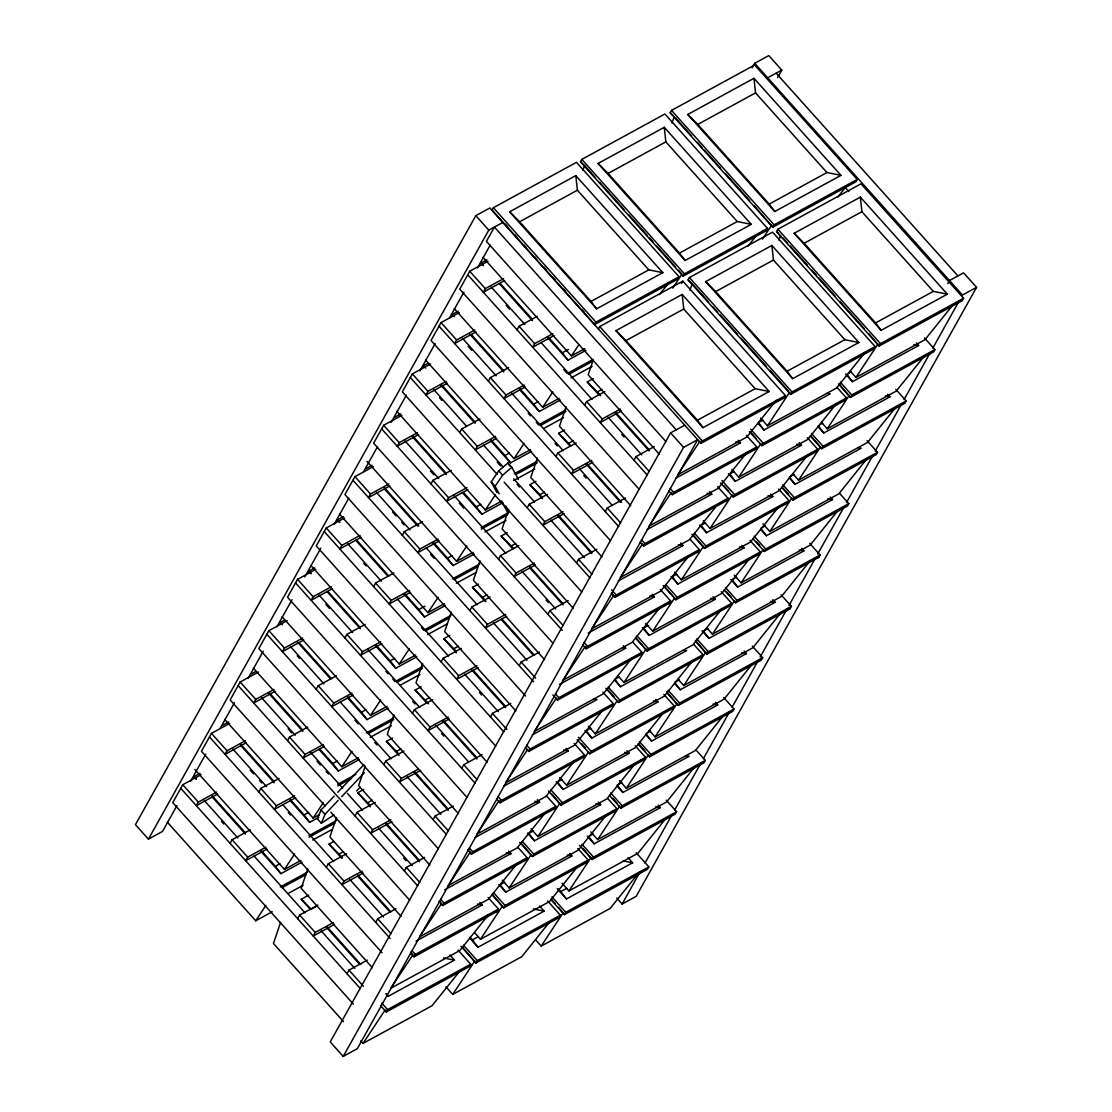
<?xml version="1.0" encoding="UTF-8"?>
<svg xmlns="http://www.w3.org/2000/svg" width="1112" height="1112" viewBox="0 0 1112 1112"><rect width="100%" height="100%" fill="white"/><g stroke="black" fill="none" stroke-linecap="round" stroke-linejoin="round"><path stroke-width="1.5" d="M280.585 922.39L273.441 943.476L343.511 1021.622M307.802 868.861L301.199 888.321L372.423 967.76M336.505 817.515L329.903 836.975L401.126 916.413M365.195 766.168L358.592 785.628L429.816 865.067M393.898 714.821L387.296 734.281L458.519 813.72M582.91 170.4L584.564 165.535L580.492 161.782L581.826 159.391L664.934 113.994L767.516 228.419L766.182 230.809L683.074 276.207L580.492 161.782M422.588 663.475L415.985 682.935L487.209 762.359M451.291 612.128L444.689 631.574L515.912 711.013M479.981 560.768L473.392 580.228L544.602 659.666M508.684 509.421L502.082 528.881L573.305 608.32M537.388 458.075L530.785 477.534L602.009 556.973M566.077 406.728L559.475 426.188L630.699 505.626M672.065 123.015L674.261 116.524M593.127 360.246L588.178 374.841L659.402 454.28M689.982 290.162L692.178 283.685L688.092 279.932L689.426 277.541L772.534 232.144L875.13 346.569L873.796 348.959L790.688 394.357L688.092 279.932M778.984 240.22L780.638 235.355M334.156 796.136L321.034 810.022L317.393 818.905L321.354 823.227L333.934 814.943M321.354 823.227L324.982 814.332L338.104 800.445M598.395 328.93L599.729 326.553L682.837 281.141L785.433 395.566L784.099 397.957L700.991 443.354L489.892 207.958L475.811 215.645L135.442 824.659L148.424 839.143L162.505 831.456L176.905 805.7M493.367 207.722L492.032 210.112L594.614 324.523L677.722 279.126L679.057 276.735L576.475 162.324L493.367 207.722L595.949 322.132L594.614 324.523L593.502 322.48M148.424 839.143L488.793 230.128L502.874 222.442M201.036 774.744L182.757 784.724L172.749 802.628L353.394 1004.108M229.725 723.398L211.461 733.378L201.439 751.281L382.083 952.762M258.429 672.037L240.15 682.031L230.142 699.934L325.093 805.839M287.118 620.691L268.854 630.671L258.832 648.588L438.323 848.776M315.822 569.344L297.543 579.324L287.535 597.241L467.026 797.429M344.511 517.997L326.247 527.978L316.239 545.895L495.716 746.082M373.215 466.651L354.936 476.631L344.928 494.548L525.573 696.029M401.918 415.304L383.64 425.284L373.632 443.202L553.109 643.375M430.608 363.958L412.343 373.938L402.322 391.855L581.812 592.029M459.312 312.611L441.033 322.591L431.025 340.494L610.516 540.682M488.001 261.25L469.737 271.245L459.715 289.148L639.205 489.336M190.458 781.458L205.692 754.186M220.079 728.429L234.479 702.687M248.032 678.445L263.266 651.173M276.818 626.932L292.053 599.66M304.757 576.933L320.84 548.16M334.392 523.919L348.779 498.162M363.179 472.405L377.566 446.649M391.118 422.407L406.353 395.149M419.905 370.908L435.139 343.636M449.54 317.879L463.926 292.122M477.479 267.895L490.17 245.168M216.618 792.119L198.339 802.099L196.337 805.686L217.66 794.037M245.307 740.773L227.043 750.753L225.041 754.339L246.35 742.691M274.011 689.426L255.732 699.406L253.731 702.992L275.053 691.344M302.7 638.079L284.436 648.06L282.434 651.646L303.743 639.998M331.404 586.733L313.125 596.713L311.124 600.285L332.446 588.651M360.107 535.372L341.829 545.366L339.827 548.939L361.15 537.291M388.797 484.026L370.518 494.006L368.517 497.592L389.839 485.944M417.5 432.679L399.222 442.659L397.22 446.246L418.543 434.597M446.19 381.333L427.925 391.313L425.924 394.899L447.232 383.251M474.893 329.986L456.615 339.966L454.613 343.552L475.936 331.904M503.583 278.639L485.318 288.62L483.317 292.206L504.626 280.558M230.101 843.341L232.102 839.755L250.381 829.774M258.804 791.994L260.806 788.408L279.07 778.428M287.494 740.648L289.495 737.061L307.774 727.081M316.197 689.301L318.199 685.715L336.463 675.735M344.887 637.954L346.888 634.368L365.167 624.388M373.59 586.594L375.592 583.022L393.87 573.041M402.28 535.247L404.281 531.675L422.56 521.681M430.983 483.901L432.985 480.328L451.263 470.334M459.687 432.554L461.688 428.968L479.953 418.988M488.377 381.207L490.378 377.621L508.657 367.641M517.08 329.861L519.082 326.275L537.346 316.294M265.963 847.163L247.684 857.143L245.682 860.716L267.005 849.082M294.652 795.803L276.388 805.797L274.386 809.369L295.695 797.721M323.356 744.456L305.077 754.436L303.076 758.023L324.398 746.374M352.045 693.11L333.781 703.09L331.779 706.676L353.102 695.028M380.749 641.763L362.47 651.743L360.469 655.329L381.791 643.681M409.452 590.416L391.174 600.397L389.172 603.983L410.495 592.335M438.142 539.07L419.877 549.05L417.876 552.636L439.184 540.988M466.845 487.723L448.567 497.703L446.565 501.29L467.888 489.641M495.535 436.377L477.27 446.357L475.269 449.929L496.577 438.295M524.238 385.016L505.96 395.01L503.958 398.582L525.281 386.948M552.928 333.669L534.663 343.664L532.662 347.236L553.985 335.588M670.188 112.785L671.523 110.394L754.631 64.996L857.213 179.421L855.879 181.798L772.77 227.209L670.188 112.785L673.246 115.592M752.157 67.846L754.701 63.301L768.781 55.6L781.778 70.084L777.538 77.659M297.627 918.651L299.628 915.079L317.907 905.085M326.33 867.304L328.332 863.718L346.596 853.738M355.02 815.958L357.022 812.372L375.3 802.391M383.723 764.611L385.725 761.025L403.99 751.045M412.413 713.265L414.415 709.678L432.693 699.698M441.116 661.918L443.118 658.332L461.397 648.352M469.806 610.571L471.822 606.985L490.086 597.005M498.51 559.225L500.511 555.639L518.79 545.658M527.213 507.864L529.215 504.292L547.479 494.312M555.903 456.518L557.904 452.945L576.183 442.951M584.606 405.171L586.608 401.585L604.872 391.605M333.489 922.473L315.21 932.454L313.209 936.04L334.531 924.392M362.178 871.127L343.914 881.107L341.912 884.693L363.221 873.045M390.882 819.78L372.603 829.76L370.602 833.333L391.924 821.698M418.056 769.254L401.307 778.414L399.305 781.986L420.628 770.338M448.275 717.073L429.997 727.067L427.995 730.64L449.317 718.991M476.978 665.727L458.7 675.707L456.698 679.293L478.021 667.645M505.668 614.38L487.403 624.36L485.402 627.946L506.711 616.298M534.372 563.033L516.093 573.014L514.091 576.6L535.414 564.952M563.061 511.687L544.797 521.667L542.795 525.253L564.104 513.605M591.765 460.34L573.486 470.32L571.485 473.907L592.807 462.258M620.468 408.994L602.19 418.974L600.188 422.56L621.511 410.912M683.074 276.207L684.408 273.816L767.516 228.419M681.503 283.532L682.837 281.141M346.972 973.695L348.973 970.109L367.252 960.129M375.675 922.348L377.677 918.762L395.942 908.782M404.365 871.002L406.367 867.416L424.645 857.435M433.068 819.641L435.07 816.069L453.348 806.089M461.758 768.295L463.76 764.722L482.038 754.728M490.462 716.948L492.463 713.376L510.742 703.382M519.165 665.601L521.167 662.015L539.431 652.035M547.855 614.255L549.856 610.669L568.135 600.688M576.558 562.908L578.56 559.322L596.824 549.342M605.248 511.562L607.249 507.975L625.528 497.995M633.951 460.215L635.953 456.629L654.231 446.649M857.213 179.421L774.105 224.819L772.77 227.209L754.27 205.762M776.551 231.616L777.886 229.225L860.994 183.827L963.576 298.238L962.241 300.629L879.147 346.027L776.551 231.616L778.595 233.478M684.672 425.215L670.592 432.902L330.222 1041.916L343.219 1056.4L357.299 1048.699L697.669 439.699L683.574 447.385L343.219 1056.4M410.55 952.984L414.012 956.834L415.346 954.443L498.454 909.046L488.085 897.481M517.928 847.413L527.144 857.699L444.049 903.097L442.715 905.488L439.254 901.637M546.631 796.067L555.847 806.353L472.739 851.75L471.405 854.141L467.943 850.277M574.167 743.428L584.551 755.006L501.442 800.404L500.108 802.794L496.647 798.93M525.35 747.584L528.798 751.448L530.132 749.057L613.24 703.66L602.871 692.081M552.886 694.958L557.501 700.101L558.836 697.71L641.944 652.313L632.714 642.027M660.264 589.388L670.633 600.953L587.525 646.364L586.191 648.741L582.744 644.89M690.107 539.32L699.337 549.606L616.229 595.003L614.894 597.394L611.433 593.544M717.657 486.695L728.026 498.259L644.932 543.657L643.598 546.048L640.137 542.197M668.826 490.851L672.287 494.701L673.622 492.31L756.73 446.913L746.361 435.348M700.991 443.354L702.325 440.964L785.433 395.566M458.019 950.065L470.696 964.201L387.588 1009.599L386.253 1011.989L380.485 1005.554M414.012 956.834L497.12 911.437L498.454 909.046M439.282 900.859L442.715 905.488L525.809 860.09L527.144 857.699M467.971 849.512L471.405 854.141L554.513 808.744L555.847 806.353M584.551 755.006L583.216 757.397L500.108 802.794L498.996 800.737L476.895 834.208L545.909 796.512L574.348 761.053M613.24 703.66L611.906 706.05L528.798 751.448M641.944 652.313L640.609 654.69L557.501 700.101M659.388 608.32L632.005 642.458L562.992 680.169L585.079 646.697L586.191 648.741L669.299 603.343L670.633 600.953M699.337 549.606L698.002 551.997L614.894 597.394L611.461 592.765M716.795 505.626L689.398 539.765L620.385 577.475L642.472 544.004L643.598 546.048L726.692 500.65L728.026 498.259M756.73 446.913L755.395 449.304L672.287 494.701M470.696 964.201L469.361 966.592L386.253 1011.989L385.141 1009.946L363.04 1043.403L360.747 1040.846M577.781 848.484L588.151 860.049L505.043 905.446L503.708 907.837L492.185 894.979M607.625 798.416L616.84 808.702L533.746 854.099L532.412 856.49L519.721 842.34M635.174 745.777L645.544 757.355L562.436 802.753L561.101 805.144L548.424 790.993M577.128 739.647L589.805 753.797L591.139 751.406L674.247 706.009L663.864 694.43M693.721 644.376L702.937 654.662L619.829 700.06L618.494 702.437L605.818 688.3M721.257 591.737L731.64 603.302L648.532 648.713L647.198 651.09L635.675 638.232M749.961 540.39L760.33 551.955L677.236 597.352L675.887 599.743L663.211 585.607M778.664 489.044L789.033 500.608L705.925 546.006L704.591 548.397L691.914 534.26M807.354 437.697L817.723 449.262L734.629 494.659L733.294 497.05L720.604 482.914M837.211 387.629L846.427 397.915L763.318 443.313L761.984 445.703L749.307 431.553M875.13 346.569L792.022 391.966L790.688 394.357L789.576 392.3L767.475 425.771L760.58 418.084M547.716 901.054L560.392 915.204L477.284 960.601L475.95 962.992L460.966 946.27M588.151 860.049L586.816 862.439L503.708 907.837L492.157 894.145M522.014 844.091L532.412 856.49L615.506 811.093L616.84 808.702M551.872 794.037L561.101 805.144L644.209 759.746L645.544 757.355M674.247 706.009L672.913 708.386L589.805 753.797M702.937 654.662L701.602 657.039L618.494 702.437L617.382 700.393L595.295 733.864L588.401 726.178M731.64 603.302L730.306 605.692L647.198 651.09L635.647 637.412M760.33 551.955L758.996 554.346L675.887 599.743L664.35 586.066M694.208 536.012L704.591 548.397L787.699 502.999L789.033 500.608M817.723 449.262L816.389 451.653L733.294 497.05L732.169 495.007L710.082 528.478L703.187 520.791M846.427 397.915L845.092 400.306L761.984 445.703L760.872 443.66L738.771 477.117L731.891 469.431M462.078 946.715L475.95 962.992L559.058 917.595L560.392 915.204M666.227 800.153L676.61 811.732L593.502 857.13L592.168 859.506L579.491 845.37M609.334 795.302L620.871 808.16L622.206 805.783L705.3 760.372L696.084 750.086M723.634 697.46L734.003 709.025L650.895 754.422L649.561 756.813L638.038 743.956M752.324 646.114L762.693 657.678L679.599 703.076L678.264 705.467L666.727 692.609M781.027 594.767L791.396 606.332L708.288 651.729L706.954 654.12L695.431 641.263M809.717 543.42L820.1 554.985L736.992 600.383L735.657 602.773L724.134 589.916M839.574 493.353L848.79 503.639L765.682 549.036L764.347 551.427L752.824 538.569M867.11 440.713L877.493 452.292L794.385 497.689L793.051 500.08L781.527 487.223M895.813 389.367L906.183 400.945L823.088 446.343L821.754 448.734L810.217 435.876M924.517 338.02L934.886 349.585L851.778 394.996L850.444 397.373L838.921 384.53M963.576 298.238L880.482 343.636L879.147 346.027L868.75 333.642M636.161 852.737L648.852 866.873L565.744 912.271L564.409 914.662L550.579 899.233M947.799 283.574L949.495 280.544L963.576 272.857L976.558 287.341L636.189 896.355L622.108 904.042L616.701 898.009M622.108 904.042L639.886 872.225M644.974 863.134L671.217 816.18M674.609 810.12L700.852 763.152M703.396 758.606L729.639 711.638M732.183 707.093L757.578 661.654M760.121 657.109L787.213 608.625M788.908 605.595L815.152 558.627M817.695 554.082L843.938 507.128M846.482 502.582L871.877 457.129M875.269 451.069L901.512 404.101M904.056 399.569L930.299 352.601M932.843 348.056L958.238 302.603M676.61 811.732L675.276 814.109L592.168 859.506L582.938 848.414M705.3 760.372L703.965 762.762L620.871 808.16M734.003 709.025L732.669 711.416L649.561 756.813L648.449 754.77L626.348 788.241L619.467 780.554M762.693 657.678L761.359 660.069L678.264 705.467L666.713 691.789M695.403 640.429L706.954 654.12L790.062 608.723L791.396 606.332M706.704 627.793L712.444 634.188L734.546 600.73L735.657 602.773L818.766 557.376L820.1 554.985M848.79 503.639L847.455 506.029L764.347 551.427L763.235 549.37L741.148 582.841L734.254 575.154M877.493 452.292L876.159 454.683L793.051 500.08L791.939 498.023L769.838 531.494L762.943 523.808M906.183 400.945L904.848 403.322L821.754 448.734L811.357 436.335M934.886 349.585L933.552 351.976L850.444 397.373L838.893 383.696M648.852 866.873L647.518 869.264L564.409 914.662L558.655 907.448M482.955 257.289L571.415 355.951L578.768 344.789M454.252 308.636L542.712 407.298L552.845 391.952M425.562 359.996L514.008 458.644L524.141 443.299M396.859 411.343L485.318 509.991L495.438 494.659M367.016 461.41L456.615 561.338L466.748 546.006M339.466 514.036L427.925 612.684L438.045 597.352M310.776 565.382L399.222 664.031L409.355 648.699M282.073 616.729L370.532 715.391L380.651 700.046M253.369 668.076L341.829 766.738L351.962 751.392M224.68 719.422L313.125 818.084L323.258 802.739M194.836 769.49L284.436 869.431L294.555 854.086M672.76 288.105L681.962 274.15L678.487 270.272M167.286 822.129L255.732 920.778L265.865 905.432M762.457 239.108L771.658 225.152M699.879 441.311L677.778 474.782L746.791 437.072L776.287 400.292M671.175 492.658L649.074 526.129L718.102 488.418L746.541 452.959M613.782 595.351L591.681 628.822L660.709 591.111L688.092 556.973M556.389 698.044L534.288 731.515L603.316 693.818L631.755 658.36M527.686 749.391L505.599 782.862L574.612 745.165L603.052 709.706M470.293 852.098L448.192 885.555L517.219 847.858L544.602 813.706M441.589 903.444L419.502 936.916L488.515 899.205L515.912 865.053M674.484 572.138L681.378 579.825L703.479 546.353M645.794 623.485L652.688 631.171L674.775 597.7M618.244 676.11L623.985 682.518L646.086 649.047M559.697 777.524L566.592 785.211L588.693 751.74M531.008 828.871L537.902 836.558L559.989 803.086M502.304 880.217L509.199 887.904L531.286 854.447M474.755 932.857L480.495 939.265L502.596 905.793M850.193 371.047L855.934 377.454L878.021 343.983M445.842 986.719L452.737 994.406L474.838 960.935M821.49 422.393L827.231 428.801L849.332 395.33M792.8 473.74L798.541 480.148L820.628 446.676M678 679.14L683.755 685.548L705.842 652.077M649.311 730.487L655.051 736.895L677.138 703.423M590.764 831.901L597.658 839.588L619.745 806.117M562.06 883.248L568.955 890.934L591.056 857.463M535.456 939.682L541.197 946.09L563.298 912.618M496.925 492.546L491.212 481.899L498.732 470.849L507.934 462.926L511.826 467.262L518.373 479.425M499.191 493.853L495.104 486.25L502.624 475.199L511.826 467.262M659.388 294.61L668.868 282.782M747.848 246.28L756.271 235.772M837.544 197.283L845.968 186.774M864.927 352.615L836.502 388.074L767.475 425.771M836.238 403.962L807.798 439.421L738.771 477.117M807.534 455.308L779.095 490.767L710.082 528.478M777.788 507.975L750.405 542.114L681.378 579.825M749.085 559.322L721.702 593.46L652.688 631.171M952.345 305.605L924.948 339.744L855.934 377.454M721.452 609.348L693.012 644.807L623.985 682.518M923.641 356.952L896.258 391.09L827.231 428.801M488.265 915.093L459.826 950.551L390.798 988.262L412.899 954.791L410.578 952.206M692.748 660.695L664.309 696.168L595.295 733.864M895.994 406.992L867.555 442.451L798.541 480.148M664.045 712.055L635.619 747.514L566.592 785.211M867.304 458.339L838.865 493.797L769.838 531.494M460.507 970.248L432.068 1005.707L363.04 1043.403M635.355 763.402L606.916 798.861L537.902 836.558M838.601 509.685L810.161 545.144L741.148 582.841M605.609 816.055L578.212 850.207L509.199 887.904M809.911 561.032L781.472 596.491L712.444 634.188M780.151 613.685L752.768 647.837L683.755 685.548M576.906 867.402L549.523 901.554L480.495 939.265M751.462 665.045L724.065 699.184L655.051 736.895M549.147 922.557L521.764 956.709L452.737 994.406M723.815 715.072L695.375 750.53L626.348 788.241M695.111 766.418L666.672 801.877L597.658 839.588M666.422 817.765L637.982 853.238L568.955 890.934M638.663 872.92L610.224 908.379L541.197 946.09M337.728 792.342L363.971 764.583M341.676 796.665L364.347 772.673M356.591 790.952L360.177 787.171M509.602 211.794L575.808 175.626L662.822 272.662L596.616 308.83L509.602 211.794L519.624 221.761L591.042 301.421L596.616 308.83M598.061 163.464L664.267 127.31L751.267 224.346L685.075 260.514L598.061 163.464L608.083 173.43L679.501 253.091L685.075 260.514M687.758 114.466L753.964 78.299L840.978 175.349L774.772 211.502L687.758 114.466L697.78 124.433L769.198 204.094L774.772 211.502M767.683 77.784L781.778 70.084M519.624 221.761L577.378 190.208L575.808 175.626M608.083 173.43L665.838 141.877L664.267 127.31M697.78 124.433L755.534 92.88L753.964 78.299M483.206 265.698L480.912 263.141L486.931 259.847M458.227 311.193L452.209 314.487L454.433 316.698M428.023 363.374L423.519 365.834L425.743 368.044M591.042 301.421L648.796 269.868L662.822 272.662M679.501 253.091L737.256 221.538L751.267 224.346M769.198 204.094L826.953 172.541L840.978 175.349M394.816 417.181L400.834 413.9M595.949 322.132L679.057 276.735M548.522 337.339L562.352 352.768L568.427 349.446M615.978 330.625L682.184 294.458L769.184 391.493L702.979 427.661L615.978 330.625L625.986 340.578L697.419 420.239L702.979 427.661M705.675 281.614L771.881 245.46L858.881 342.496L792.675 378.664L705.675 281.614L715.683 291.58L787.115 371.241L792.675 378.664M794.135 233.298L860.341 197.13L947.341 294.166L881.135 330.333L794.135 233.298L804.143 243.264L875.575 322.925L881.135 330.333M571.415 355.951L584.912 348.57M366.126 468.527L372.145 465.247M547.312 337.2L567.912 360.177L585.968 350.322M625.986 340.578L683.741 309.039L682.184 294.458M715.683 291.58L773.438 260.041L771.881 245.46M804.143 243.264L861.897 211.711L860.341 197.13M592.946 359.454L567.259 373.493L563.798 369.629M568.941 374.23L593.113 361.011M571.04 377.899L592.196 366.334M519.832 388.7L533.649 404.115L538.208 401.627M598.729 394.732L587.275 381.972L593.294 378.678M542.712 407.298L559.211 398.277M339.716 522.432L337.422 519.874L343.441 516.593M519.763 389.825L539.223 411.523L560.281 400.014M587.275 381.972L597.297 391.938L601.856 389.436M565.758 409.98L538.555 424.84L536.248 422.268M540.251 425.576L565.938 411.537M543.851 428.412L563.492 417.681M491.129 440.046L504.959 455.461L509.518 452.973M570.025 446.079L558.585 433.319L564.604 430.024M514.008 458.644L530.521 449.623M311.012 573.778L308.719 571.234L314.738 567.94M491.059 441.172L510.519 462.87L531.592 451.375M558.585 433.319L568.593 443.285L573.153 440.783M514.397 473.712L537.054 461.327M516.079 474.449L537.235 462.884M513.647 480.592L534.789 469.028M463.579 492.672L476.256 506.808L480.815 504.32M542.475 498.704L529.882 484.665L535.901 481.371M485.318 509.991L501.818 500.984M284.547 620.107L280.029 622.581L282.253 624.791M462.356 492.519L481.83 514.23L502.888 502.721M529.882 484.665L539.904 494.632L544.463 492.143M481.162 527.533L508.365 512.674M481.343 529.09L507.03 515.064M484.943 531.939L506.099 520.388M697.419 420.239L755.159 388.7L769.184 391.493M787.115 371.241L844.856 339.688L858.881 342.496M875.575 322.925L933.316 291.372L947.341 294.166M433.736 542.739L447.552 558.154L452.111 555.666M512.632 548.786L501.192 536.012L507.211 532.717M456.615 561.338L473.128 552.33M251.326 673.928L255.843 671.453M432.512 542.587L453.126 565.577L474.185 554.068M976.558 287.341L962.478 295.027L754.701 63.301M501.192 536.012L511.2 545.978L515.76 543.49M452.459 578.879L479.661 564.02M454.155 579.616L478.327 566.411M456.24 583.286L475.894 572.555M762.971 420.1L758.412 422.588L763.986 430.01L830.177 393.843L827.064 393.217M851.431 371.783L846.871 374.271L852.445 381.68L918.637 345.512L916.357 342.969M405.032 594.086L418.863 609.501L424.937 606.179M485.082 601.411L472.489 587.358L478.507 584.078M427.925 612.684L444.425 603.677M222.636 725.274L228.655 721.98M675.79 478.188L740.481 442.84L738.201 440.282M403.823 593.933L424.423 616.924L445.495 605.414M472.489 587.358L482.511 597.325L487.07 594.837M450.972 615.367L423.769 630.226L421.462 627.654M425.451 630.963L449.637 617.758M427.55 634.632L447.191 623.901M734.281 471.446L729.722 473.934L735.282 481.357L801.488 445.189L799.194 442.632M819.697 424.784L822.727 423.13M376.342 645.433L390.159 660.848L394.718 658.36M456.379 652.758L443.785 638.705L449.804 635.425M399.222 664.031L415.735 655.024M196.226 779.178L193.933 776.621L199.951 773.34M647.087 529.534L711.791 494.187L709.498 491.643M818.015 426.647L823.742 433.027L889.947 396.873L887.654 394.315M375.119 645.28L395.733 668.27L416.791 656.761M443.785 638.705L453.807 648.671L458.366 646.183M422.268 666.713L395.066 681.573L392.758 679.001M396.762 682.309L422.449 668.284M400.362 685.159L420.002 674.428M705.578 522.793L701.019 525.281L706.593 532.704L772.784 496.536L770.505 493.978M794.037 474.476L789.478 476.965L795.038 484.373L861.244 448.219L858.13 447.594M347.639 696.779L361.469 712.194L366.029 709.706M426.535 702.826L415.096 690.052L421.114 686.771M370.532 715.391L387.032 706.37M618.397 580.881L683.088 545.533L680.808 542.99M347.57 697.905L367.029 719.617L388.102 708.108M415.096 690.052L425.104 700.018L429.663 697.53M366.376 732.919L393.565 718.06M368.058 733.656L393.745 719.631M370.157 737.326L391.313 725.775M676.874 574.139L672.315 576.641L677.889 584.05L744.095 547.882L741.801 545.339M765.334 525.823L760.775 528.311L766.349 535.734L832.554 499.566L830.261 497.008M320.089 749.418L332.766 763.555L337.325 761.053M398.986 755.451L386.392 741.398L392.411 738.118M341.829 766.738L358.328 757.717M588.192 633.048L654.398 596.88L652.105 594.336M318.88 749.252L338.34 770.963L359.398 759.454M386.392 741.398L396.414 751.364L400.973 748.876M337.673 784.266L355.812 774.369M337.853 785.837L351.448 778.4M648.185 625.486L643.626 627.988L649.186 635.397L715.391 599.229L713.098 596.685M736.644 577.17L732.085 579.658L737.645 587.08L803.851 550.913L801.557 548.355M290.246 799.472L304.076 814.901L308.636 812.399M370.296 806.798L357.703 792.759L363.721 789.464M313.125 818.084L319.13 814.804M559.489 684.394L625.695 648.24L623.401 645.683M290.176 800.612L309.636 822.31L318.671 817.376M357.703 792.759L367.711 802.711L372.27 800.223M308.983 835.626L336.171 820.767M309.15 837.183L334.837 823.144M312.764 840.033L332.405 829.302M619.481 676.847L614.922 679.335L620.496 686.743L686.702 650.576L683.574 649.964M707.941 628.516L703.382 631.004L708.956 638.427L775.161 602.259L772.868 599.702M261.542 850.833L275.373 866.248L279.932 863.76M341.592 858.144L328.999 844.105L333.517 841.631M284.436 869.431L300.935 860.41M532.3 734.921L597.005 699.587L593.877 698.962M260.333 850.68L280.947 873.657L302.005 862.147M328.999 844.105L339.021 854.072L343.58 851.57M280.28 886.973L307.482 872.114M281.961 887.71L306.147 874.505M288.022 893.534L303.131 885.277M590.792 728.193L586.232 730.681L591.792 738.09L657.998 701.936L655.705 699.378M679.251 679.863L674.692 682.351L680.252 689.774L746.458 653.606L744.164 651.048M255.732 920.778L272.245 911.757M503.597 786.267L568.302 750.934L566.008 748.376M310.401 909.463L301.241 899.247L308.761 895.146M317.337 905.891L311.263 909.213L301.241 899.247M562.088 779.54L557.529 782.028L563.103 789.451L629.295 753.283L627.015 750.725M650.548 731.209L645.989 733.712L651.562 741.12L717.754 704.952L715.475 702.409M474.907 837.628L539.598 802.28L537.318 799.723M533.399 830.886L528.839 833.374L534.399 840.797L600.605 804.629L598.312 802.072M621.844 782.556L617.285 785.058L622.859 792.467L689.065 756.299L685.951 755.687M444.703 889.795L510.908 853.627L508.615 851.069M504.695 882.233L500.136 884.721L505.71 892.144L571.902 855.976L569.622 853.418M593.155 833.917L588.595 836.405L594.155 843.813L660.361 807.646L658.082 805.102M416.013 941.141L482.205 904.973L479.925 902.416M470.07 937.305L472.378 939.876L478.452 936.554M558.53 888.988L560.837 891.546L566.912 888.238M385.961 993.739L388.241 996.296L454.447 960.129L449.873 955.013M469.931 938.347L477.938 947.285L544.143 911.131L539.57 906.016M557.237 888.752L566.397 898.969L632.603 862.801L628.03 857.699M762.804 231.324L766.182 230.809M958.878 301.143L962.241 300.629M723.328 501.164L726.692 500.65M784.321 503.514L787.699 502.999M815.388 557.89L818.766 557.376M665.921 603.858L669.299 603.343M786.684 609.237L790.062 608.723M640.832 760.26L644.209 759.746M551.135 809.258L554.513 808.744M612.142 811.607L615.506 811.093M522.445 860.605L525.809 860.09M493.742 911.951L497.12 911.437M555.68 918.109L559.058 917.595M913.967 344.581L918.637 345.512M885.277 395.928L889.947 396.873M796.817 444.258L801.488 445.189M735.81 441.909L740.481 442.84M827.87 498.635L832.554 499.566M768.114 495.604L772.784 496.536M707.121 493.255L711.791 494.187M799.181 549.981L803.851 550.913M739.424 546.951L744.095 547.882M678.417 544.602L683.088 545.533M770.477 601.328L775.161 602.259M710.721 598.298L715.391 599.229M649.728 595.949L654.398 596.88M741.787 652.674L746.458 653.606M622.581 647.615L625.695 648.24M713.084 704.021L717.754 704.952M653.328 700.991L657.998 701.936M624.624 752.351L629.295 753.283M563.631 750.002L568.302 750.934M655.691 806.714L660.361 807.646M595.935 803.698L600.605 804.629M534.928 801.349L539.598 802.28M623.262 860.938L632.603 862.801M567.231 855.045L571.902 855.976M506.238 852.696L510.908 853.627M533.246 908.949L544.143 911.131M477.534 904.042L482.205 904.973M443.549 957.946L454.447 960.129M480.912 263.141L483.136 265.351M337.422 519.874L339.646 522.098M308.719 571.234L310.957 573.444M193.933 776.621L196.157 778.831M321.034 810.022L324.982 814.332M776.134 73.156L957.946 275.929M845.37 187.678L848.845 191.556M755.534 92.88L826.953 172.541M861.897 211.711L933.316 291.372M671.523 110.394L774.105 224.819M777.886 229.225L880.482 343.636M675.429 117.816L691.65 135.928M697.46 142.392L702.089 147.562M704.41 150.148L720.645 168.259M725.274 173.43L749.627 200.591M782.959 237.94L787.588 243.111M789.909 245.696L807.298 265.101M811.941 270.272L816.583 275.442M818.891 278.028L835.126 296.139M839.768 301.31L864.107 328.471M773.438 260.041L844.856 339.688M665.838 141.877L737.256 221.538M845.565 374.021L852.445 381.68M840.255 382.139L851.778 394.996M689.426 277.541L792.022 391.966M581.826 159.391L684.408 273.816M692.178 283.685L708.413 301.783M713.042 306.954L717.685 312.125M720.006 314.71L737.395 334.114M740.87 337.992L766.376 366.446M769.865 370.324L788.408 391.007M584.564 165.535L595.003 177.169M599.646 182.34L623.985 209.501M628.627 214.672L647.184 235.355M649.491 237.94L652.98 241.832M656.455 245.71L674.998 266.394M811.551 433.485L823.088 446.343M577.378 190.208L648.796 269.868M683.741 309.039L755.159 388.7M758.259 423.616L763.986 430.01M750.642 429.176L763.318 443.313M750.433 432.012L756.229 438.475M789.325 477.993L795.038 484.373M782.862 484.832L794.385 497.689M782.653 487.681L788.464 494.145M599.729 326.553L702.325 440.964M505.39 224.193L507.697 226.778M514.661 234.549L516.983 237.134M523.933 244.89L526.254 247.476M534.372 256.524L536.693 259.11M543.643 266.866L545.964 269.465M552.928 277.222L555.236 279.807M563.353 288.856L565.674 291.441M581.91 309.553L584.231 312.138M728.416 473.698L735.282 481.357M721.938 480.523L734.629 494.659M676.221 429.83L494.423 227.056L486.417 241.387L665.907 441.575M724.065 485.944L728.694 491.129M760.622 529.34L766.349 535.734M475.811 215.645L488.793 230.128M670.592 432.902L683.574 447.385M754.158 536.179L765.682 549.036M756.285 541.613L759.76 545.492M500.136 283.379L532.398 319.352M597.297 391.938L600.744 395.789M615.728 412.482L649.13 449.748M499.232 283.574L532.426 320.603M614.755 412.608L649.102 450.916M491.24 286.993L524.822 324.454M541.03 342.524L591.973 399.361M608.194 417.445L641.777 454.891M506.168 305.355L509.616 309.205M621.747 434.458L624.054 437.03M670.161 488.46L673.622 492.31M699.712 525.045L706.593 532.704M469.737 271.245L485.318 288.62M519.082 326.275L534.663 343.664M586.608 401.585L602.19 418.974M635.953 456.629L649.311 471.53M467.735 274.817L647.309 475.102M694.402 533.148L705.925 546.006M730.779 579.422L737.645 587.08M725.469 587.525L736.992 600.383M726.428 591.667L731.057 596.838M471.446 334.726L503.694 370.699M568.593 443.285L570.901 445.842M587.025 463.843L621.58 502.388M469.389 333.642L503.722 371.95M586.052 463.954L620.399 502.263M462.536 338.34L496.119 375.8M511.172 392.592L563.284 450.707M579.491 468.791L611.92 504.945M468.249 346.416L471.697 350.266M528.186 413.261L530.493 415.832M555.013 443.382L557.32 445.954M583.842 475.519L586.135 478.09M641.471 539.807L644.932 543.657M671.022 576.391L677.889 584.05M441.033 322.591L456.615 339.966M490.378 377.621L505.96 395.01M557.904 452.945L573.486 470.32M607.249 507.975L620.607 522.876M439.031 326.163L618.606 526.462M665.699 584.509L677.236 597.352M702.089 630.768L708.956 638.427M696.765 638.872L708.288 651.729M441.589 384.794L475.005 422.06M539.904 494.632L542.197 497.203M558.335 515.19L591.737 552.442M440.686 384.988L475.032 423.297M557.362 515.315L591.709 553.609M433.847 389.687L466.262 425.854M483.637 445.231L503.319 467.179M513.744 478.813L534.58 502.054M550.801 520.138L584.384 557.585M439.546 397.762L441.853 400.334M497.175 462.036L500.636 465.9M517.094 484.443L519.401 487.014M611.614 589.874L616.229 595.003M642.319 627.738L649.186 635.397M412.343 373.938L427.925 391.313M461.688 428.968L477.27 446.357M529.215 504.292L544.797 521.667M578.56 559.322L591.918 574.223M498.732 470.849L502.624 475.199M410.328 377.524L497.189 474.379M504.125 482.135L589.916 577.809M637.009 635.855L648.532 648.713M674.525 683.393L680.252 689.774M491.212 481.899L495.104 486.25M668.062 690.218L679.599 703.076M412.899 436.14L446.301 473.406M511.2 545.978L513.508 548.55M529.632 566.536L563.033 603.788M411.996 436.335L446.329 474.643M529.812 567.926L563.006 604.956M405.143 441.033L438.726 478.494M453.779 495.285L505.89 553.401M522.098 571.485L555.68 608.931M430.441 470.96L433.902 474.824M459.256 503.11L463.871 508.24M546.034 600.077L548.341 602.648M584.078 642.5L587.525 646.364M614.769 680.363L620.496 686.743M383.64 425.284L399.222 442.659M432.985 480.328L448.567 497.703M500.511 555.639L516.093 573.014M549.856 610.669L563.214 625.569M381.638 428.871L562.324 630.393M608.306 687.202L619.829 700.06M606.943 688.759L613.907 696.515M645.836 734.74L651.562 741.12M639.372 741.565L650.895 754.422M639.178 744.428L644.974 750.892M384.196 487.487L418.751 526.032M482.511 597.325L485.958 601.175M502.082 619.162L534.344 655.135M384.432 488.96L417.639 525.99M501.109 619.287L533.162 655.037M376.44 492.394L410.022 529.84M426.243 547.924L477.187 604.747M493.394 622.831L526.977 660.292M392.522 512.02L395.983 515.885M401.752 522.306L404.059 524.878M430.566 554.457L434.027 558.307M555.375 693.846L558.836 697.71M584.926 730.431L591.792 738.09M354.936 476.631L370.518 494.006M404.281 531.675L419.877 549.05M471.822 606.985L487.403 624.36M521.167 662.015L535.636 678.153M352.935 480.217L533.579 681.698M578.462 737.256L591.139 751.406M581.729 743.984L585.204 747.862M617.132 786.087L622.859 792.467M610.669 792.926L622.206 805.783M612.795 798.36L617.424 803.531M356.66 540.126L388.908 576.099M453.807 648.671L456.115 651.243M473.392 670.508L505.64 706.495M355.743 540.307L387.796 576.058M471.266 669.354L505.612 707.663M347.75 543.74L381.333 581.187M397.54 599.271L448.497 656.094M464.705 674.178L498.287 711.638M363.832 563.381L366.14 565.952M479.425 692.484L481.718 695.056M526.685 745.193L530.132 749.057M556.236 781.778L563.103 789.451M326.247 527.978L341.829 545.366M375.592 583.022L391.174 600.397M443.118 658.332L458.7 675.707M492.463 713.376L506.933 729.514M324.245 531.564L503.819 731.849M550.913 789.895L562.436 802.753M587.289 836.154L594.155 843.813M581.979 844.272L593.502 857.13M327.957 591.473L360.205 627.446M425.104 700.018L428.565 703.868M443.535 720.576L476.951 757.842M327.039 591.653L360.246 628.683M442.562 720.701L476.909 759.009M319.047 595.087L352.629 632.533M367.683 649.325L419.794 707.44M436.001 725.524L468.43 761.692M325.913 604.442L329.374 608.292M385.85 671.287L388.157 673.858M412.677 701.408L414.984 703.979M441.506 733.545L443.799 736.116M497.981 796.539L501.442 800.404M527.533 833.124L534.399 840.797M297.543 579.324L313.125 596.713M346.888 634.368L362.47 651.743M414.415 709.678L429.997 727.067M463.76 764.722L477.117 779.609M295.542 582.91L475.116 783.196M522.209 841.242L533.746 854.099M551.913 896.842L565.744 912.271M551.705 899.691L555.18 903.569M299.253 642.819L331.515 678.793M396.414 751.364L398.721 753.936M414.845 771.923L448.247 809.188M297.196 641.735L330.403 678.751M413.872 772.048L448.219 810.356M290.357 646.433L323.94 683.88M340.147 701.964L391.09 758.801M407.312 776.871L440.894 814.332M297.21 655.788L299.517 658.36M354.839 720.062L358.3 723.926M374.758 742.468L377.065 745.04M469.278 847.9L472.739 851.75M498.829 884.485L505.71 892.144M268.854 630.671L284.436 648.06M318.199 685.715L333.781 703.09M385.725 761.025L401.307 778.414M435.07 816.069L448.428 830.97M266.852 634.257L446.426 834.542M493.519 892.588L505.043 905.446M269.41 692.887L302.811 730.139M367.711 802.711L370.018 805.283M386.142 823.269L419.558 860.535M268.506 693.082L302.839 731.376M386.323 824.673L419.516 861.703M261.654 697.78L295.236 735.24M310.29 752.018L342.718 788.186M347.347 793.356L362.401 810.148M378.608 828.218L412.191 865.678M288.105 728.986L291.566 732.85M316.934 761.136L320.381 764.986M326.15 771.422L328.457 773.98M403.698 858.103L406.005 860.674M440.588 899.247L444.049 903.097M240.15 682.031L255.732 699.406M289.495 737.061L305.077 754.436M357.022 812.372L372.603 829.76M406.367 867.416L419.724 882.316M238.149 685.604L417.723 885.889M463.454 945.172L477.284 960.601M330.889 812.302L409.633 900.122M240.706 744.234L274.122 781.486M339.021 854.072L342.468 857.922M357.452 874.616L390.854 911.882M240.943 745.707L274.15 782.737M357.619 876.02L389.673 911.77M232.964 749.127L266.532 786.587M282.754 804.671L333.697 861.494M349.919 879.578L383.501 917.025M250.186 770.06L253.647 773.91M259.416 780.332L261.723 782.904M288.23 812.483L290.538 815.054M411.885 950.593L415.346 954.443M211.461 733.378L227.043 750.753M260.806 788.408L276.388 805.797M328.332 863.718L343.914 881.107M377.677 918.762L391.035 933.663M209.459 736.95L390.145 938.486M212.017 795.58L245.418 832.846M212.253 797.054L245.446 834.083M327.387 927.199L360.788 964.465M326.428 927.338L359.621 964.368M204.26 800.473L237.843 837.934M254.05 856.018L305.008 912.841M321.215 930.925L354.797 968.371M221.496 821.407L223.804 823.978M381.819 1003.177L387.588 1009.599M182.757 784.724L198.339 802.099M232.102 839.755L247.684 857.143M299.628 915.079L315.21 932.454M348.973 970.109L363.443 986.247M180.756 788.311L360.33 988.596M818.168 425.618L823.742 433.027M562.352 352.768L567.912 360.177M533.649 404.115L539.223 411.523M504.959 455.461L510.519 462.87M476.256 506.808L481.83 514.23M447.552 558.154L453.126 565.577M418.863 609.501L424.423 616.924M390.159 660.848L395.733 668.27M560.837 891.546L566.397 898.969M361.469 712.194L367.029 719.617M472.378 939.876L477.938 947.285M332.766 763.555L338.34 770.963M304.076 814.901L309.636 822.31M386.392 993.822L388.241 996.296M275.373 866.248L280.947 873.657M507.934 462.926L509.56 465.956M505.724 506.002L509.004 512.09M501.832 501.665L508.365 513.813"/></g></svg>
